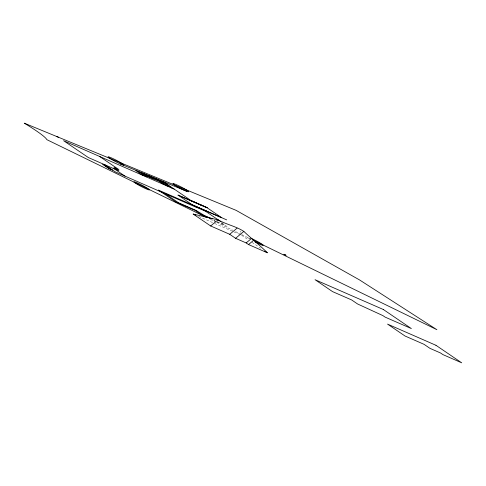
<?xml version="1.0" encoding="UTF-8"?>
<svg xmlns="http://www.w3.org/2000/svg" width="486" height="486" viewBox="0 0 486 486"><rect width="100%" height="100%" fill="white"/><g stroke="black" fill="none" stroke-linecap="round" stroke-linejoin="round"><path stroke-width="0.36" stroke-dasharray="2.43 1.82" d="M213.719 220.51L216.489 221.719M217.181 222.023L226.19 225.954L228.39 227.454M221.403 222.466L223.129 223.22M217.175 221.652L224.532 224.872L220.863 222.375M198.671 216.47L213.931 223.147M214.624 223.451L233.651 231.779M233.985 231.919L240.303 234.689M210.408 219.35L215.851 221.999M216.531 222.333L232.861 230.291M235.582 231.615L241.026 234.264M241.706 234.598L249.804 238.541M241.591 235.248L247.714 239.422M252.009 242.344L260.587 248.188M214.083 220.037L215.164 220.778M240.655 231.032L240.965 232.436M249.713 238.948A8.742 0.778 27.4 0 1 247.969 237.198"/><path stroke-width="0.73" d="M210.663 225.966L217.989 219.854C226.282 224.471 235.996 226.282 243.851 231.415C251.529 238.723 259.84 245.236 267.33 252.775L248.534 244.555L246.153 242.933L235.595 238.31L229.714 234.301L210.663 225.966L193.185 214.065L217.989 219.854M229.714 234.301L237.034 228.189M235.595 238.31L243.851 231.415M246.153 242.933L251.438 238.517M248.534 244.555L253.82 240.139M120.315 163.922L123.007 164.954A8.882 0.79 27.4 0 0 122.472 163.794L121.111 162.925A8.882 0.79 27.4 0 0 110.705 157.585A8.882 0.79 27.4 0 0 109.362 158.059L110.729 158.934A8.882 0.79 27.4 0 0 120.315 163.922L186.679 191.265M56.923 136.621L58.66 137.338M178.028 195.105L207.139 207.771L178.028 195.105L195.439 206.957L115.158 171.819L104.709 164.711M226.683 219.879L158.333 190.044L175.829 201.957L194.953 210.304L200.815 214.296L210.681 218.603M150.198 176.527L142.009 172.943L145.581 175.379M174.182 189.097L63.593 140.697L88.331 157.537L114.544 169.013M201.465 205.183L191.223 200.7L206.41 207.273L221.768 217.734L192.687 205.086L206.617 211.179M106.634 166.018L102.54 164.225L108.585 168.344L112.679 170.136M194.886 206.58L205.535 211.246L220.699 221.567M196.204 210.499L178.526 202.765L165.331 193.78M212.339 219.01L204.527 215.59L196.113 210.438M193.185 214.065L195.955 215.28M206.325 217.357L46.875 139.67A71.235 6.33 27.4 0 0 24.3 123.177L236.123 210.353L359.567 279.942L436.89 329.696L253.097 240.145M191.958 201.198L164.657 182.608L149.19 175.841L153.776 178.963M264.876 251.11L267.33 252.775M171.728 188.021L163.478 182.408L155.471 178.593M167.457 186.156L160.313 181.29L135.873 170.592L143.018 175.458M164.183 184.723L159.232 181.351L141.347 173.526L146.298 176.892M148.564 175.81L152.136 178.247M146.924 175.094L150.496 177.53M145.284 174.377L148.856 176.813M143.649 173.66L147.222 176.096M99.636 156.474L118.876 169.571L113.961 167.421L118.906 170.786L113.991 168.636L124.987 176.12M105.268 165.422L111.318 169.541M103.907 164.827L109.951 168.94M250.618 238.128A8.742 0.778 27.4 0 1 262.786 244.792A8.742 0.778 27.4 0 1 255.126 242.004M383.405 309.539L315.056 279.705L332.552 291.618L351.676 299.965L357.544 303.957L382.913 315.621L385.112 317.115L411.35 328.566L383.405 309.539M435.96 345.297L387.555 324.113L405.032 336.014L424.084 344.349L429.964 348.353L440.523 352.976L442.91 354.598L461.7 362.823L435.96 345.297M283.952 254.275L285.975 255.265L283.952 254.275M187.286 190.5L185.925 189.631A8.882 0.79 27.4 0 0 175.519 184.291A8.882 0.79 27.4 0 0 174.182 184.765L175.543 185.64A8.882 0.79 27.4 0 0 185.95 190.974A8.882 0.79 27.4 0 0 187.286 190.5M149.384 189.71L148.886 189.236A8.742 0.778 27.4 0 0 139.755 184.03A8.742 0.778 27.4 0 0 133.954 182.001L134.458 182.481A8.742 0.778 27.4 0 0 143.583 187.687A8.742 0.778 27.4 0 0 149.384 189.71"/></g></svg>
